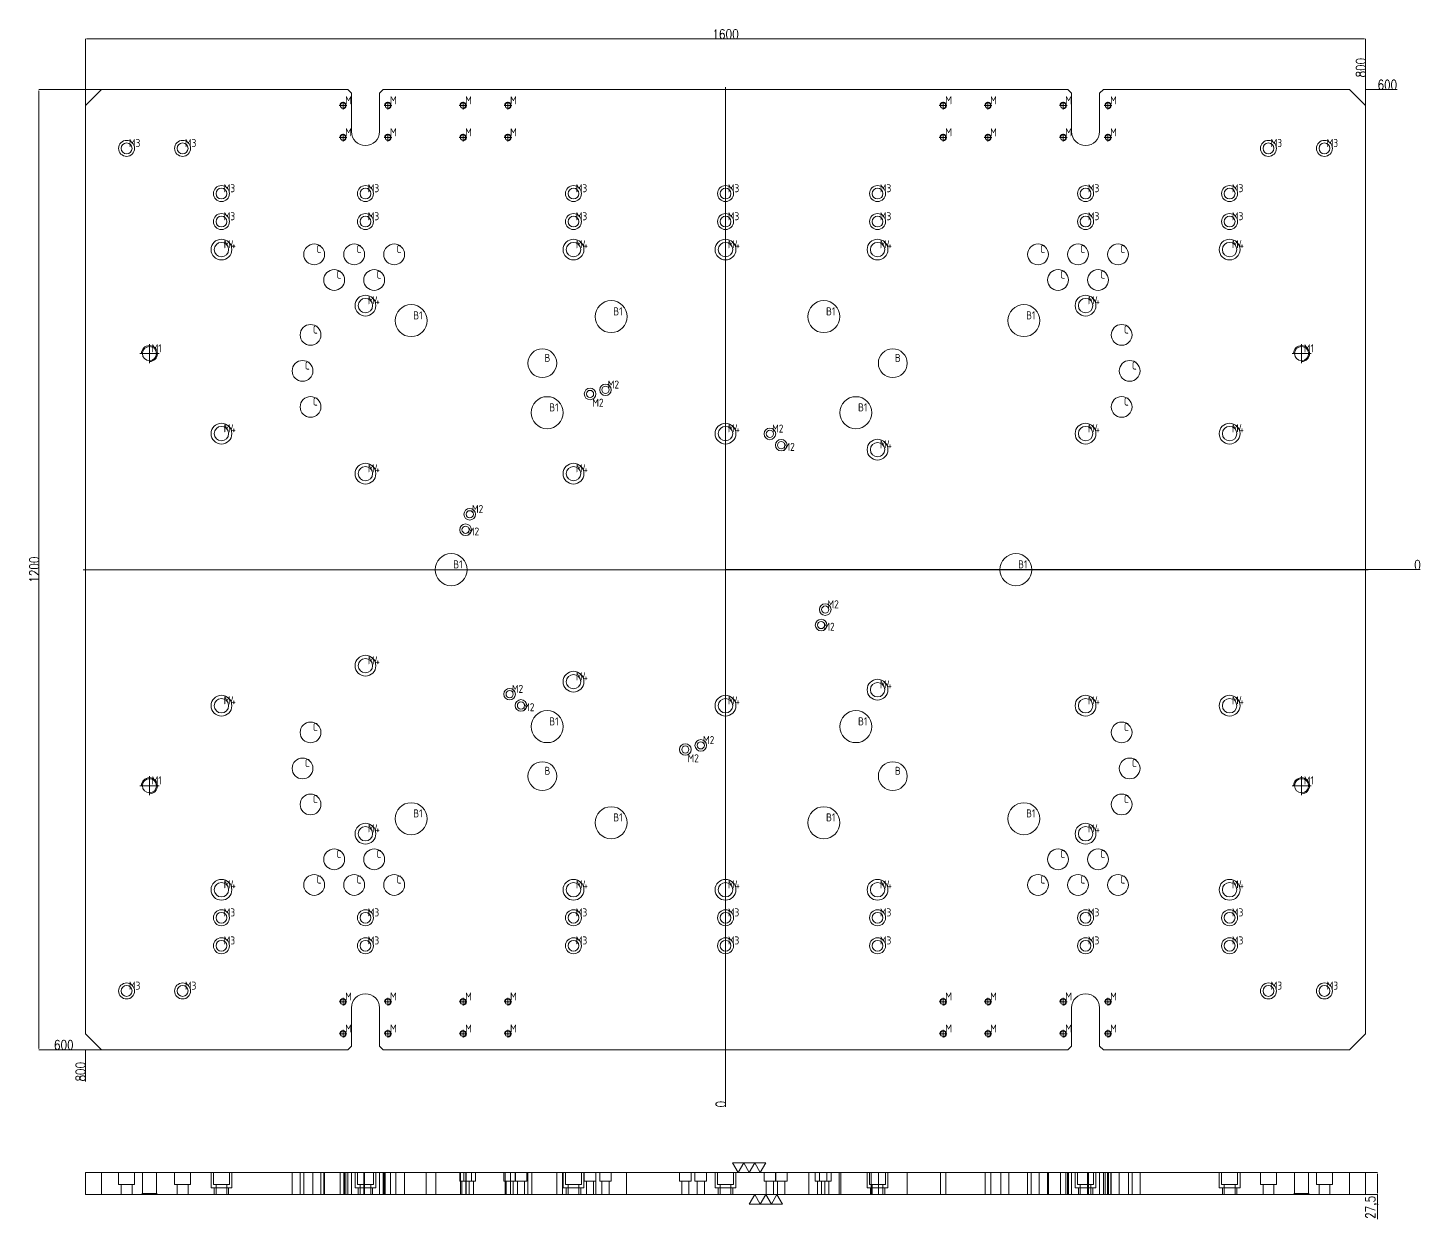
# Model space of a CAD drawing. Header units: millimetres. Extents: x 7173 to 10125, y 73436 to 75014.
# Drawn here: x 7173 to 8914, y 73436 to 74926 of the extents above; entities that cross this region are included whole.
import ezdxf

# ---------------------------------------------------------------- set-up
doc = ezdxf.new("R2010")
doc.units = ezdxf.units.MM
doc.linetypes.add('CENTER', pattern=[0])
doc.linetypes.add('DASHED', pattern=[0])
for name, color, linetype, lineweight in [('CENTER', 4, 'CENTER', 20), ('DIM', 4, 'Continuous', 20), ('U1', 241, 'Continuous', 20), ('U1_W', 1, 'Continuous', 25)]:
    doc.layers.add(name, color=color, linetype=linetype, lineweight=lineweight)
doc.styles.add('gbenor', font='gbenor.shx', dxfattribs={"bigfont": 'gbcbig.shx'})
doc.styles.add('TXT', font='txt.shx', dxfattribs={"width": 0.8, "bigfont": 'ctxt.shx'})
doc.dimstyles.new('零件', dxfattribs={"dimscale": 1.5, "dimtxt": 8, "dimasz": 1, "dimexe": 0, "dimexo": 0, "dimgap": 0, "dimtad": 1, "dimtxsty": 'TXT', "dimcen": 0, "dimclrd": 252, "dimclre": 252, "dimclrt": 4, "dimazin": 3, "dimtp": 0.001, "dimtm": 0.001, "dimtfac": 1, "dimtmove": 0, "dimatfit": 3, "dimlwd": 5, "dimlwe": 5})

# ---------------------------------------------------------------- blocks, each defined once
blk = doc.blocks.new('*D1107')
at = {"layer": 'Defpoints', "color": 0}
for p in [(8844.5, 74848.7), (8859.5, 74848.7), (8044.5, 74248.7)]:
    blk.add_point(p, dxfattribs=at)
at = {"layer": 'DIM', "color": 252, "lineweight": 5}
blk.add_line((8844.5, 74848.7), (8883.7, 74848.7), dxfattribs=at)
at = {"layer": 'DIM', "color": 4, "lineweight": 5, "insert": (8871.6, 74854.7), "char_height": 12, "attachment_point": 5, "style": 'TXT'}
blk.add_mtext('600', dxfattribs=at)
blk = doc.blocks.new('*D1108')
at = {"layer": 'Defpoints', "color": 0}
for p in [(8044.5, 74248.7), (7229.5, 73648.7), (7244.5, 73648.7)]:
    blk.add_point(p, dxfattribs=at)
at = {"layer": 'DIM', "color": 252, "lineweight": 5}
blk.add_line((7244.5, 73648.7), (7205.2, 73648.7), dxfattribs=at)
at = {"layer": 'DIM', "color": 4, "lineweight": 5, "insert": (7217.4, 73654.7), "char_height": 12, "attachment_point": 5, "style": 'TXT'}
blk.add_mtext('600', dxfattribs=at)
blk = doc.blocks.new('*D1109')
at = {"layer": 'Defpoints', "color": 0}
for p in [(8044.5, 74248.7), (7244.5, 73648.7), (7244.5, 73633.7)]:
    blk.add_point(p, dxfattribs=at)
at = {"layer": 'DIM', "color": 252, "lineweight": 5}
blk.add_line((7244.5, 73648.7), (7244.5, 73609), dxfattribs=at)
at = {"layer": 'DIM', "color": 4, "lineweight": 5, "insert": (7238.5, 73621.3), "char_height": 12, "attachment_point": 5, "rotation": 90, "style": 'TXT'}
blk.add_mtext('800', dxfattribs=at)
blk = doc.blocks.new('*D1110')
at = {"layer": 'Defpoints', "color": 0}
for p in [(8844.5, 74863.7), (8844.5, 74848.7), (8044.5, 74248.7)]:
    blk.add_point(p, dxfattribs=at)
at = {"layer": 'DIM', "color": 252, "lineweight": 5}
blk.add_line((8844.5, 74848.7), (8844.5, 74888.4), dxfattribs=at)
at = {"layer": 'DIM', "color": 4, "lineweight": 5, "insert": (8838.5, 74876), "char_height": 12, "attachment_point": 5, "rotation": 90, "style": 'TXT'}
blk.add_mtext('800', dxfattribs=at)
blk = doc.blocks.new('*D1111')
at = {"layer": 'Defpoints', "color": 0}
for p in [(8844.5, 73495.3), (8844.5, 73467.8), (8859.5, 73467.8)]:
    blk.add_point(p, dxfattribs=at)
at = {"layer": 'DIM', "color": 252, "lineweight": 5}
for p, q in [((8844.5, 73495.3), (8859.5, 73495.3)), ((8859.5, 73493.8), (8859.5, 73469.3)), ((8844.5, 73467.8), (8859.5, 73467.8)), ((8859.5, 73467.8), (8859.5, 73437.1))]:
    blk.add_line(p, q, dxfattribs=at)
at = {"layer": 'DIM', "color": 252}
for points in [[(8859.7, 73493.8), (8859.2, 73493.8), (8859.5, 73495.3)], [(8859.2, 73469.3), (8859.7, 73469.3), (8859.5, 73467.8)]]:
    blk.add_solid(points, dxfattribs=at)
at = {"layer": 'DIM', "color": 4, "lineweight": 5, "insert": (8852.3, 73451.7), "char_height": 12, "attachment_point": 5, "rotation": 90, "style": 'TXT'}
blk.add_mtext('27,5', dxfattribs=at)
blk = doc.blocks.new('*D1113')
at = {"layer": 'Defpoints', "color": 0}
for p in [(8044.5, 74248.7), (8044.5, 74248.7), (8906.1, 74248.7)]:
    blk.add_point(p, dxfattribs=at)
at = {"layer": 'DIM', "color": 252, "lineweight": 5}
blk.add_line((8044.5, 74248.7), (8912.5, 74248.7), dxfattribs=at)
at = {"layer": 'DIM', "color": 4, "lineweight": 5, "insert": (8909.3, 74254.7), "char_height": 12, "attachment_point": 5, "style": 'TXT'}
blk.add_mtext('0', dxfattribs=at)
blk = doc.blocks.new('*D1114')
at = {"layer": 'Defpoints', "color": 0}
for p in [(8044.5, 74248.7), (8044.5, 74248.7), (8044.5, 73583.8)]:
    blk.add_point(p, dxfattribs=at)
at = {"layer": 'DIM', "color": 252, "lineweight": 5}
blk.add_line((8044.5, 74248.7), (8044.5, 73577.4), dxfattribs=at)
at = {"layer": 'DIM', "color": 4, "lineweight": 5, "insert": (8038.5, 73580.6), "char_height": 12, "attachment_point": 5, "rotation": 90, "style": 'TXT'}
blk.add_mtext('0', dxfattribs=at)
blk = doc.blocks.new('*D1115')
at = {"layer": 'Defpoints', "color": 0}
for p in [(7244.5, 74911.9), (7244.5, 74814.6), (8844.5, 74814.6)]:
    blk.add_point(p, dxfattribs=at)
at = {"layer": 'DIM', "color": 252, "lineweight": 5}
for p, q in [((7244.5, 74814.6), (7244.5, 74911.9)), ((8843, 74911.9), (7246, 74911.9)), ((8844.5, 74814.6), (8844.5, 74911.9))]:
    blk.add_line(p, q, dxfattribs=at)
at = {"layer": 'DIM', "color": 252}
for points in [[(7246, 74912.1), (7246, 74911.6), (7244.5, 74911.9)], [(8843, 74911.6), (8843, 74912.1), (8844.5, 74911.9)]]:
    blk.add_solid(points, dxfattribs=at)
at = {"layer": 'DIM', "color": 4, "lineweight": 5, "insert": (8044.5, 74917.9), "char_height": 12, "attachment_point": 5, "style": 'TXT'}
blk.add_mtext('1600', dxfattribs=at)
blk = doc.blocks.new('*D1116')
at = {"layer": 'Defpoints', "color": 0}
for p in [(7264.5, 74848.7), (7186.4, 73648.7), (7295, 73648.7)]:
    blk.add_point(p, dxfattribs=at)
at = {"layer": 'DIM', "color": 252, "lineweight": 5}
for p, q in [((7264.5, 74848.7), (7186.4, 74848.7)), ((7186.4, 74847.2), (7186.4, 73650.2)), ((7295, 73648.7), (7186.4, 73648.7))]:
    blk.add_line(p, q, dxfattribs=at)
at = {"layer": 'DIM', "color": 252}
for points in [[(7186.7, 74847.2), (7186.2, 74847.2), (7186.4, 74848.7)], [(7186.2, 73650.2), (7186.7, 73650.2), (7186.4, 73648.7)]]:
    blk.add_solid(points, dxfattribs=at)
at = {"layer": 'DIM', "color": 4, "lineweight": 5, "insert": (7180.4, 74248.7), "char_height": 12, "attachment_point": 5, "rotation": 90, "style": 'TXT'}
blk.add_mtext('1200', dxfattribs=at)

msp = doc.modelspace()

# ---------------------------------------------------------------- linework, layer by layer
at = {"layer": 'CENTER', "linetype": 'CENTER', "lineweight": 5}
for p, q in [((8044.472, 73645.684), (8044.472, 74851.684)), ((7241.472, 74248.684), (8847.472, 74248.684))]:
    msp.add_line(p, q, dxfattribs=at)
at = {"layer": 'DIM', "linetype": 'Continuous', "lineweight": 5}
for points in [[(8094.874, 73507.34), (8087.946, 73495.34), (8081.018, 73507.34), (8074.089, 73495.34), (8067.161, 73507.34), (8060.233, 73495.34), (8053.305, 73507.34), (8094.874, 73507.34)], [(8074.089, 73455.84), (8081.018, 73467.84), (8087.946, 73455.84), (8094.874, 73467.84), (8101.802, 73455.84), (8108.731, 73467.84), (8115.659, 73455.84), (8074.089, 73455.84)]]:
    msp.add_lwpolyline(points, close=True, dxfattribs=at)
at = {"layer": 'U1', "color": 135, "linetype": 'Continuous', "lineweight": 5}
for p, q in [((7264.472, 73495.34), (7244.472, 73495.34)), ((7244.472, 73467.84), (7244.472, 73495.34)), ((7572.265, 73495.34), (7264.472, 73495.34)), ((7264.472, 73467.84), (7264.472, 73495.34)), ((7572.265, 73495.34), (7576.972, 73495.34)), ((7572.265, 73467.84), (7572.265, 73495.34)), ((7576.972, 73495.34), (7611.972, 73495.34)), ((7576.972, 73495.34), (7576.972, 73467.84)), ((7611.972, 73495.34), (7616.679, 73495.34)), ((7611.972, 73495.34), (7611.972, 73467.84)), ((8472.265, 73495.34), (7616.679, 73495.34)), ((7616.679, 73467.84), (7616.679, 73495.34)), ((8472.265, 73495.34), (8476.972, 73495.34)), ((8472.265, 73467.84), (8472.265, 73495.34)), ((8476.972, 73495.34), (8511.972, 73495.34)), ((8476.972, 73495.34), (8476.972, 73467.84)), ((8511.972, 73495.34), (8516.679, 73495.34)), ((8511.972, 73495.34), (8511.972, 73467.84)), ((8824.472, 73495.34), (8516.679, 73495.34)), ((8516.679, 73467.84), (8516.679, 73495.34)), ((8844.472, 73495.34), (8824.472, 73495.34)), ((8824.472, 73467.84), (8824.472, 73495.34)), ((8844.472, 73467.84), (8844.472, 73495.34)), ((7264.472, 73467.84), (7244.472, 73467.84)), ((7572.265, 73467.84), (7264.472, 73467.84)), ((7576.972, 73467.84), (7572.265, 73467.84)), ((7611.972, 73467.84), (7576.972, 73467.84)), ((7616.679, 73467.84), (7611.972, 73467.84)), ((8472.265, 73467.84), (7616.679, 73467.84)), ((8472.265, 73467.84), (8476.972, 73467.84)), ((8476.972, 73467.84), (8511.972, 73467.84)), ((8516.679, 73467.84), (8511.972, 73467.84)), ((8824.472, 73467.84), (8516.679, 73467.84)), ((8844.472, 73467.84), (8824.472, 73467.84))]:
    msp.add_line(p, q, dxfattribs=at)
at = {"layer": 'U1', "color": 31, "linetype": 'DASHED', "lineweight": 5, "ltscale": 1.645103}
for p, q in [((7285.972, 73495.34), (7285.972, 73480.34)), ((7305.972, 73480.34), (7305.972, 73495.34)), ((7355.972, 73495.34), (7355.972, 73480.34)), ((7375.972, 73480.34), (7375.972, 73495.34)), ((7401.472, 73495.34), (7401.472, 73476.34)), ((7404.472, 73495.34), (7404.472, 73480.34)), ((7424.472, 73480.34), (7424.472, 73495.34)), ((7427.472, 73476.34), (7427.472, 73495.34)), ((7502.872, 73495.34), (7502.872, 73467.84)), ((7512.872, 73495.34), (7512.872, 73467.84)), ((7517.372, 73495.34), (7517.372, 73467.84)), ((7528.872, 73467.84), (7528.872, 73495.34)), ((7538.872, 73467.84), (7538.872, 73495.34)), ((7542.372, 73495.34), (7542.372, 73467.84)), ((7543.372, 73467.84), (7543.372, 73495.34)), ((7567.372, 73495.34), (7567.372, 73467.84)), ((7568.372, 73467.84), (7568.372, 73495.34)), ((7581.472, 73495.34), (7581.472, 73476.34)), ((7584.472, 73495.34), (7584.472, 73480.34)), ((7592.372, 73495.34), (7592.372, 73467.84)), ((7593.372, 73467.84), (7593.372, 73495.34)), ((7604.472, 73480.34), (7604.472, 73495.34)), ((7607.472, 73476.34), (7607.472, 73495.34)), ((7617.372, 73495.34), (7617.372, 73467.84)), ((7618.372, 73467.84), (7618.372, 73495.34)), ((7632.531, 73495.34), (7632.531, 73467.84)), ((7643.372, 73467.84), (7643.372, 73495.34)), ((7670.531, 73467.84), (7670.531, 73495.34)), ((7682.531, 73495.34), (7682.531, 73467.84)), ((7712.371, 73495.34), (7712.371, 73484.34)), ((7726.871, 73484.34), (7712.371, 73484.34)), ((7715.121, 73484.34), (7715.121, 73467.84)), ((7717.548, 73495.34), (7717.548, 73484.34)), ((7720.298, 73484.34), (7720.298, 73467.84)), ((7720.531, 73467.84), (7720.531, 73495.34)), ((7724.121, 73467.84), (7724.121, 73484.34)), ((7726.871, 73484.34), (7726.871, 73495.34)), ((7732.048, 73484.34), (7726.871, 73484.34)), ((7729.298, 73467.84), (7729.298, 73484.34)), ((7732.048, 73484.34), (7732.048, 73495.34)), ((7767.417, 73495.34), (7767.417, 73484.34)), ((7781.559, 73484.34), (7767.417, 73484.34)), ((7770.167, 73484.34), (7770.167, 73467.84)), ((7779.167, 73467.84), (7779.167, 73484.34)), ((7781.559, 73495.34), (7781.559, 73484.34)), ((7796.059, 73484.34), (7781.559, 73484.34)), ((7781.917, 73484.34), (7781.917, 73495.34)), ((7784.309, 73484.34), (7784.309, 73467.84)), ((7793.309, 73467.84), (7793.309, 73484.34)), ((7796.059, 73484.34), (7796.059, 73495.34)), ((7797.472, 73495.34), (7797.472, 73467.84)), ((7802.531, 73495.34), (7802.531, 73467.84)), ((7833.472, 73467.84), (7833.472, 73495.34)), ((7840.531, 73467.84), (7840.531, 73495.34)), ((7841.472, 73495.34), (7841.472, 73476.34)), ((7844.472, 73495.34), (7844.472, 73480.34)), ((7864.472, 73480.34), (7864.472, 73495.34)), ((7867.472, 73476.34), (7867.472, 73495.34)), ((7867.935, 73495.34), (7867.935, 73484.34)), ((7882.435, 73484.34), (7867.935, 73484.34)), ((7870.685, 73484.34), (7870.685, 73467.84)), ((7879.685, 73467.84), (7879.685, 73484.34)), ((7882.435, 73484.34), (7882.435, 73495.34)), ((7882.531, 73495.34), (7882.531, 73467.84)), ((7887.253, 73495.34), (7887.253, 73484.34)), ((7901.753, 73484.34), (7887.253, 73484.34)), ((7890.003, 73484.34), (7890.003, 73467.84)), ((7899.003, 73467.84), (7899.003, 73484.34)), ((7901.753, 73484.34), (7901.753, 73495.34)), ((7920.531, 73467.84), (7920.531, 73495.34)), ((7986.991, 73495.34), (7986.991, 73484.34)), ((8001.491, 73484.34), (7986.991, 73484.34)), ((7989.741, 73484.34), (7989.741, 73467.84)), ((7998.741, 73467.84), (7998.741, 73484.34)), ((8001.491, 73484.34), (8001.491, 73495.34)), ((8006.31, 73495.34), (8006.31, 73484.34)), ((8020.81, 73484.34), (8006.31, 73484.34)), ((8009.06, 73484.34), (8009.06, 73467.84)), ((8018.06, 73467.84), (8018.06, 73484.34)), ((8020.81, 73484.34), (8020.81, 73495.34)), ((8031.472, 73495.34), (8031.472, 73476.34)), ((8034.472, 73495.34), (8034.472, 73480.34)), ((8054.472, 73480.34), (8054.472, 73495.34)), ((8057.472, 73476.34), (8057.472, 73495.34)), ((8092.686, 73495.34), (8092.686, 73484.34)), ((8106.828, 73484.34), (8092.686, 73484.34)), ((8095.436, 73484.34), (8095.436, 73467.84)), ((8104.436, 73467.84), (8104.436, 73484.34)), ((8106.828, 73495.34), (8106.828, 73484.34)), ((8121.328, 73484.34), (8106.828, 73484.34)), ((8107.186, 73484.34), (8107.186, 73495.34)), ((8109.578, 73484.34), (8109.578, 73467.84)), ((8118.578, 73467.84), (8118.578, 73484.34)), ((8121.328, 73484.34), (8121.328, 73495.34)), ((8148.413, 73495.34), (8148.413, 73467.84)), ((8156.697, 73495.34), (8156.697, 73484.34)), ((8171.197, 73484.34), (8156.697, 73484.34)), ((8159.447, 73484.34), (8159.447, 73467.84)), ((8161.873, 73495.34), (8161.873, 73484.34)), ((8164.623, 73484.34), (8164.623, 73467.84)), ((8168.447, 73467.84), (8168.447, 73484.34)), ((8171.197, 73484.34), (8171.197, 73495.34)), ((8176.373, 73484.34), (8171.197, 73484.34)), ((8173.623, 73467.84), (8173.623, 73484.34)), ((8176.373, 73484.34), (8176.373, 73495.34)), ((8186.413, 73467.84), (8186.413, 73495.34)), ((8188.413, 73495.34), (8188.413, 73467.84)), ((8221.472, 73495.34), (8221.472, 73476.34)), ((8224.472, 73495.34), (8224.472, 73480.34)), ((8226.413, 73467.84), (8226.413, 73495.34)), ((8235.472, 73495.34), (8235.472, 73467.84)), ((8244.472, 73480.34), (8244.472, 73495.34)), ((8247.472, 73476.34), (8247.472, 73495.34)), ((8271.472, 73467.84), (8271.472, 73495.34)), ((8388.413, 73495.34), (8388.413, 73467.84)), ((8398.413, 73495.34), (8398.413, 73467.84)), ((8422.023, 73495.34), (8422.023, 73467.84)), ((8426.413, 73467.84), (8426.413, 73495.34)), ((8436.413, 73467.84), (8436.413, 73495.34)), ((8447.023, 73495.34), (8447.023, 73467.84)), ((8448.023, 73467.84), (8448.023, 73495.34)), ((8472.023, 73495.34), (8472.023, 73467.84)), ((8473.023, 73467.84), (8473.023, 73495.34)), ((8481.472, 73495.34), (8481.472, 73476.34)), ((8484.472, 73495.34), (8484.472, 73480.34)), ((8497.023, 73495.34), (8497.023, 73467.84)), ((8498.023, 73467.84), (8498.023, 73495.34)), ((8504.472, 73480.34), (8504.472, 73495.34)), ((8507.472, 73476.34), (8507.472, 73495.34)), ((8522.023, 73495.34), (8522.023, 73467.84)), ((8523.023, 73467.84), (8523.023, 73495.34)), ((8526.523, 73495.34), (8526.523, 73467.84)), ((8536.523, 73495.34), (8536.523, 73467.84)), ((8548.023, 73467.84), (8548.023, 73495.34)), ((8552.523, 73467.84), (8552.523, 73495.34)), ((8562.523, 73467.84), (8562.523, 73495.34)), ((8661.472, 73495.34), (8661.472, 73476.34)), ((8664.472, 73495.34), (8664.472, 73480.34)), ((8684.472, 73480.34), (8684.472, 73495.34)), ((8687.472, 73476.34), (8687.472, 73495.34)), ((8712.972, 73495.34), (8712.972, 73480.34)), ((8732.972, 73480.34), (8732.972, 73495.34)), ((8782.972, 73495.34), (8782.972, 73480.34)), ((8802.972, 73480.34), (8802.972, 73495.34)), ((7305.972, 73480.34), (7285.972, 73480.34)), ((7289.222, 73480.34), (7289.222, 73467.84)), ((7302.722, 73467.84), (7302.722, 73480.34)), ((7375.972, 73480.34), (7355.972, 73480.34)), ((7359.222, 73480.34), (7359.222, 73467.84)), ((7372.722, 73467.84), (7372.722, 73480.34)), ((7427.472, 73476.34), (7401.472, 73476.34)), ((7424.472, 73480.34), (7404.472, 73480.34)), ((7405.472, 73476.34), (7405.472, 73467.84)), ((7407.722, 73480.34), (7407.722, 73467.84)), ((7421.222, 73467.84), (7421.222, 73480.34)), ((7423.472, 73467.84), (7423.472, 73476.34)), ((7607.472, 73476.34), (7581.472, 73476.34)), ((7604.472, 73480.34), (7584.472, 73480.34)), ((7585.472, 73476.34), (7585.472, 73467.84)), ((7587.722, 73480.34), (7587.722, 73467.84)), ((7601.222, 73467.84), (7601.222, 73480.34)), ((7603.472, 73467.84), (7603.472, 73476.34)), ((7867.472, 73476.34), (7841.472, 73476.34)), ((7864.472, 73480.34), (7844.472, 73480.34)), ((7845.472, 73476.34), (7845.472, 73467.84)), ((7847.722, 73480.34), (7847.722, 73467.84)), ((7861.222, 73467.84), (7861.222, 73480.34)), ((7863.472, 73467.84), (7863.472, 73476.34)), ((8057.472, 73476.34), (8031.472, 73476.34)), ((8054.472, 73480.34), (8034.472, 73480.34)), ((8035.472, 73476.34), (8035.472, 73467.84)), ((8037.722, 73480.34), (8037.722, 73467.84)), ((8051.222, 73467.84), (8051.222, 73480.34)), ((8053.472, 73467.84), (8053.472, 73476.34)), ((8247.472, 73476.34), (8221.472, 73476.34)), ((8244.472, 73480.34), (8224.472, 73480.34)), ((8225.472, 73476.34), (8225.472, 73467.84)), ((8227.722, 73480.34), (8227.722, 73467.84)), ((8241.222, 73467.84), (8241.222, 73480.34)), ((8243.472, 73467.84), (8243.472, 73476.34)), ((8507.472, 73476.34), (8481.472, 73476.34)), ((8504.472, 73480.34), (8484.472, 73480.34)), ((8485.472, 73476.34), (8485.472, 73467.84)), ((8487.722, 73480.34), (8487.722, 73467.84)), ((8501.222, 73467.84), (8501.222, 73480.34)), ((8503.472, 73467.84), (8503.472, 73476.34)), ((8687.472, 73476.34), (8661.472, 73476.34)), ((8684.472, 73480.34), (8664.472, 73480.34)), ((8665.472, 73476.34), (8665.472, 73467.84)), ((8667.722, 73480.34), (8667.722, 73467.84)), ((8681.222, 73467.84), (8681.222, 73480.34)), ((8683.472, 73467.84), (8683.472, 73476.34)), ((8732.972, 73480.34), (8712.972, 73480.34)), ((8716.222, 73480.34), (8716.222, 73467.84)), ((8729.722, 73467.84), (8729.722, 73480.34)), ((8802.972, 73480.34), (8782.972, 73480.34)), ((8786.222, 73480.34), (8786.222, 73467.84)), ((8799.722, 73467.84), (8799.722, 73480.34))]:
    msp.add_line(p, q, dxfattribs=at)
at = {"layer": 'U1', "color": 5, "linetype": 'DASHED', "lineweight": 5, "ltscale": 1.645103}
for p, q in [((7315.719, 73495.34), (7315.719, 73469.087)), ((7333.225, 73469.087), (7333.225, 73495.34)), ((7563.072, 73495.34), (7563.072, 73467.84)), ((7569.872, 73467.84), (7569.872, 73495.34)), ((7619.072, 73495.34), (7619.072, 73467.84)), ((7625.872, 73467.84), (7625.872, 73495.34)), ((7713.072, 73495.34), (7713.072, 73467.84)), ((7719.872, 73467.84), (7719.872, 73495.34)), ((7769.072, 73495.34), (7769.072, 73467.84)), ((7775.872, 73467.84), (7775.872, 73495.34)), ((8313.072, 73495.34), (8313.072, 73467.84)), ((8319.872, 73467.84), (8319.872, 73495.34)), ((8369.072, 73495.34), (8369.072, 73467.84)), ((8375.872, 73467.84), (8375.872, 73495.34)), ((8463.072, 73495.34), (8463.072, 73467.84)), ((8469.872, 73467.84), (8469.872, 73495.34)), ((8519.072, 73495.34), (8519.072, 73467.84)), ((8525.872, 73467.84), (8525.872, 73495.34)), ((8755.719, 73495.34), (8755.719, 73469.087)), ((8773.225, 73469.087), (8773.225, 73495.34)), ((7315.719, 73469.087), (7314.472, 73467.84)), ((7315.719, 73469.087), (7333.225, 73469.087)), ((7334.472, 73467.84), (7333.225, 73469.087)), ((8755.719, 73469.087), (8754.472, 73467.84)), ((8773.225, 73469.087), (8755.719, 73469.087)), ((8774.472, 73467.84), (8773.225, 73469.087))]:
    msp.add_line(p, q, dxfattribs=at)
at = {"layer": 'U1', "color": 135, "linetype": 'Continuous', "lineweight": 5}
msp.add_lwpolyline([(7616.679, 74848.684), (8472.265, 74848.684), (8476.972, 74843.977), (8476.972, 74796.184, 1), (8511.972, 74796.184), (8511.972, 74843.977), (8516.679, 74848.684), (8824.472, 74848.684), (8844.472, 74828.684), (8844.472, 73668.684), (8824.472, 73648.684), (8516.679, 73648.684), (8511.972, 73653.391), (8511.972, 73701.184, 1), (8476.972, 73701.184), (8476.972, 73653.391), (8472.265, 73648.684), (7616.679, 73648.684), (7611.972, 73653.391), (7611.972, 73701.184, 1), (7576.972, 73701.184), (7576.972, 73653.391), (7572.265, 73648.684), (7264.472, 73648.684), (7244.472, 73668.684), (7244.472, 74828.684), (7264.472, 74848.684), (7572.265, 74848.684), (7576.972, 74843.977), (7576.972, 74796.184, 1), (7611.972, 74796.184), (7611.972, 74843.977)], format="xyb", close=True, dxfattribs=at)
at = {"layer": 'U1', "color": 42, "linetype": 'Continuous', "lineweight": 5}
for centre, radius in [((7566.472, 74828.684), 3.4), ((7622.472, 74828.684), 3.4), ((7716.472, 74828.684), 3.4), ((7772.472, 74828.684), 3.4), ((8316.472, 74828.684), 3.4), ((8372.472, 74828.684), 3.4), ((8466.472, 74828.684), 3.4), ((8522.472, 74828.684), 3.4), ((7566.472, 74788.684), 3.4), ((7622.472, 74788.684), 3.4), ((7716.472, 74788.684), 3.4), ((7772.472, 74788.684), 3.4), ((8316.472, 74788.684), 3.4), ((8372.472, 74788.684), 3.4), ((8466.472, 74788.684), 3.4), ((8522.472, 74788.684), 3.4), ((7295.972, 74775.182), 10), ((7295.972, 74775.182), 6.75), ((7365.972, 74775.182), 10), ((7365.972, 74775.182), 6.75), ((8722.972, 74775.182), 10), ((8722.972, 74775.182), 6.75), ((8792.972, 74775.182), 10), ((8792.972, 74775.182), 6.75), ((7414.472, 74718.682), 10), ((7414.472, 74718.682), 6.75), ((7594.472, 74718.682), 10), ((7594.472, 74718.682), 6.75), ((7854.472, 74718.682), 10), ((7854.472, 74718.682), 6.75), ((8044.472, 74718.682), 10), ((8044.472, 74718.682), 6.75), ((8234.472, 74718.682), 10), ((8234.472, 74718.682), 6.75), ((8494.472, 74718.682), 10), ((8494.472, 74718.682), 6.75), ((8674.472, 74718.682), 10), ((8674.472, 74718.682), 6.75), ((7414.472, 74683.682), 10), ((7414.472, 74683.682), 6.75), ((7594.472, 74683.682), 10), ((7594.472, 74683.682), 6.75), ((7854.472, 74683.682), 10), ((7854.472, 74683.682), 6.75), ((8044.472, 74683.682), 10), ((8044.472, 74683.682), 6.75), ((8234.472, 74683.682), 10), ((8234.472, 74683.682), 6.75), ((8494.472, 74683.682), 10), ((8494.472, 74683.682), 6.75), ((8674.472, 74683.682), 10), ((8674.472, 74683.682), 6.75), ((7414.472, 74648.682), 13), ((7414.472, 74648.682), 9), ((7530.372, 74642.682), 13), ((7580.372, 74642.682), 13), ((7630.372, 74642.682), 13), ((7854.472, 74648.682), 13), ((7854.472, 74648.682), 9), ((8044.472, 74648.682), 13), ((8044.472, 74648.682), 9), ((8234.472, 74648.682), 13), ((8234.472, 74648.682), 9), ((8435.023, 74642.682), 13), ((8485.023, 74642.682), 13), ((8535.023, 74642.682), 13), ((8674.472, 74648.682), 13), ((8674.472, 74648.682), 9), ((7555.372, 74610.682), 13), ((7605.372, 74610.682), 13), ((8460.023, 74610.682), 13), ((8510.023, 74610.682), 13), ((7594.472, 74578.682), 13), ((7594.472, 74578.682), 9), ((7651.531, 74559.872), 20), ((7901.531, 74564.872), 20), ((8167.413, 74564.872), 20), ((8417.413, 74559.872), 20), ((8494.472, 74578.682), 13), ((8494.472, 74578.682), 9), ((7525.872, 74542.058), 13), ((8539.523, 74542.058), 13), ((7324.472, 74518.684), 8.753), ((8764.472, 74518.684), 8.753), ((7515.872, 74497.058), 13), ((7815.472, 74506.682), 18), ((8253.472, 74506.682), 18), ((8549.523, 74497.058), 13), ((7875.185, 74468.257), 7.25), ((7894.503, 74473.433), 7.25), ((7894.503, 74473.433), 4.5), ((7525.872, 74452.058), 13), ((7821.531, 74444.872), 20), ((7875.185, 74468.257), 4.5), ((8207.413, 74444.872), 20), ((8539.523, 74452.058), 13), ((7414.472, 74418.682), 13), ((7414.472, 74418.682), 9), ((8044.472, 74418.682), 13), ((8044.472, 74418.682), 9), ((8099.936, 74418.388), 7.25), ((8099.936, 74418.388), 4.5), ((8494.472, 74418.682), 13), ((8494.472, 74418.682), 9), ((8674.472, 74418.682), 13), ((8674.472, 74418.682), 9), ((8114.078, 74404.246), 7.25), ((8114.078, 74404.246), 4.5), ((8234.472, 74398.682), 13), ((8234.472, 74398.682), 9), ((7594.472, 74368.682), 13), ((7594.472, 74368.682), 9), ((7854.472, 74368.682), 13), ((7854.472, 74368.682), 9), ((7724.798, 74317.87), 7.25), ((7724.798, 74317.87), 4.5), ((7719.621, 74298.551), 7.25), ((7719.621, 74298.551), 4.5), ((7701.531, 74248.682), 20), ((8407.413, 74248.682), 20), ((8169.123, 74198.813), 7.25), ((8169.123, 74198.813), 4.5), ((8163.947, 74179.495), 7.25), ((8163.947, 74179.495), 4.5), ((7594.472, 74128.682), 13), ((7594.472, 74128.682), 9), ((7854.472, 74108.682), 13), ((7854.472, 74108.682), 9), ((8234.472, 74098.682), 13), ((7774.667, 74093.119), 7.25), ((7774.667, 74093.119), 4.5), ((8234.472, 74098.682), 9), ((7414.472, 74078.682), 13), ((7414.472, 74078.682), 9), ((7788.809, 74078.977), 7.25), ((7788.809, 74078.977), 4.5), ((8044.472, 74078.682), 13), ((8044.472, 74078.682), 9), ((8494.472, 74078.682), 13), ((8494.472, 74078.682), 9), ((8674.472, 74078.682), 13), ((8674.472, 74078.682), 9), ((7525.872, 74045.307), 13), ((7821.531, 74052.492), 20), ((8207.413, 74052.492), 20), ((8539.523, 74045.307), 13), ((7994.241, 74023.931), 7.25), ((7994.241, 74023.931), 4.5), ((8013.56, 74029.108), 7.25), ((8013.56, 74029.108), 4.5), ((7515.872, 74000.307), 13), ((7815.472, 73990.682), 18), ((8253.472, 73990.682), 18), ((8549.523, 74000.307), 13), ((7324.472, 73978.684), 8.753), ((8764.472, 73978.684), 8.753), ((7525.872, 73955.307), 13), ((7651.531, 73937.492), 20), ((7901.531, 73932.492), 20), ((8167.413, 73932.492), 20), ((8417.413, 73937.492), 20), ((8539.523, 73955.307), 13), ((7594.472, 73918.682), 13), ((7594.472, 73918.682), 9), ((8494.472, 73918.682), 13), ((8494.472, 73918.682), 9), ((7555.372, 73886.682), 13), ((7605.372, 73886.682), 13), ((8460.023, 73886.682), 13), ((8510.023, 73886.682), 13), ((7530.372, 73854.682), 13), ((7580.372, 73854.682), 13), ((7630.372, 73854.682), 13), ((8435.023, 73854.682), 13), ((8485.023, 73854.682), 13), ((8535.023, 73854.682), 13), ((7414.472, 73848.682), 13), ((7414.472, 73848.682), 9), ((7854.472, 73848.682), 13), ((7854.472, 73848.682), 9), ((8044.472, 73848.682), 13), ((8044.472, 73848.682), 9), ((8234.472, 73848.682), 13), ((8234.472, 73848.682), 9), ((8674.472, 73848.682), 13), ((8674.472, 73848.682), 9), ((7414.472, 73813.682), 10), ((7414.472, 73813.682), 6.75), ((7594.472, 73813.682), 10), ((7594.472, 73813.682), 6.75), ((7854.472, 73813.682), 10), ((7854.472, 73813.682), 6.75), ((8044.472, 73813.682), 10), ((8044.472, 73813.682), 6.75), ((8234.472, 73813.682), 10), ((8234.472, 73813.682), 6.75), ((8494.472, 73813.682), 10), ((8494.472, 73813.682), 6.75), ((8674.472, 73813.682), 10), ((8674.472, 73813.682), 6.75), ((7414.472, 73778.682), 10), ((7414.472, 73778.682), 6.75), ((7594.472, 73778.682), 10), ((7594.472, 73778.682), 6.75), ((7854.472, 73778.682), 10), ((7854.472, 73778.682), 6.75), ((8044.472, 73778.682), 10), ((8044.472, 73778.682), 6.75), ((8234.472, 73778.682), 10), ((8234.472, 73778.682), 6.75), ((8494.472, 73778.682), 10), ((8494.472, 73778.682), 6.75), ((8674.472, 73778.682), 10), ((8674.472, 73778.682), 6.75), ((7295.972, 73722.182), 10), ((7295.972, 73722.182), 6.75), ((7365.972, 73722.182), 10), ((7365.972, 73722.182), 6.75), ((8722.972, 73722.182), 10), ((8722.972, 73722.182), 6.75), ((8792.972, 73722.182), 10), ((8792.972, 73722.182), 6.75), ((7566.472, 73708.684), 3.4), ((7622.472, 73708.684), 3.4), ((7716.472, 73708.684), 3.4), ((7772.472, 73708.684), 3.4), ((8316.472, 73708.684), 3.4), ((8372.472, 73708.684), 3.4), ((8466.472, 73708.684), 3.4), ((8522.472, 73708.684), 3.4), ((7566.472, 73668.684), 3.4), ((7622.472, 73668.684), 3.4), ((7716.472, 73668.684), 3.4), ((7772.472, 73668.684), 3.4), ((8316.472, 73668.684), 3.4), ((8372.472, 73668.684), 3.4), ((8466.472, 73668.684), 3.4), ((8522.472, 73668.684), 3.4)]:
    msp.add_circle(centre, radius, dxfattribs=at)
for centre in [(7566.472, 74828.684), (7622.472, 74828.684), (7716.472, 74828.684), (7772.472, 74828.684), (8316.472, 74828.684), (8372.472, 74828.684), (8466.472, 74828.684), (8522.472, 74828.684), (7566.472, 74788.684), (7622.472, 74788.684), (7716.472, 74788.684), (7772.472, 74788.684), (8316.472, 74788.684), (8372.472, 74788.684), (8466.472, 74788.684), (8522.472, 74788.684), (7566.472, 73708.684), (7622.472, 73708.684), (7716.472, 73708.684), (7772.472, 73708.684), (8316.472, 73708.684), (8372.472, 73708.684), (8466.472, 73708.684), (8522.472, 73708.684), (7566.472, 73668.684), (7622.472, 73668.684), (7716.472, 73668.684), (7772.472, 73668.684), (8316.472, 73668.684), (8372.472, 73668.684), (8466.472, 73668.684), (8522.472, 73668.684)]:
    msp.add_arc(centre, 4, 270, 180, dxfattribs=at)
at = {"layer": 'U1', "color": 30, "linetype": 'DASHED', "lineweight": 5, "ltscale": 1.645103}
for centre in [(7324.472, 74518.684), (8764.472, 74518.684), (7324.472, 73978.684), (8764.472, 73978.684)]:
    msp.add_arc(centre, 10, 270, 180, dxfattribs=at)
at = {"layer": 'U1_W', "color": 1, "linetype": 'CENTER', "lineweight": 5, "ltscale": 1.645103}
for p, q in [((7561.672, 74828.684), (7571.272, 74828.684)), ((7566.472, 74823.884), (7566.472, 74833.484)), ((7617.672, 74828.684), (7627.272, 74828.684)), ((7622.472, 74823.884), (7622.472, 74833.484)), ((7711.672, 74828.684), (7721.272, 74828.684)), ((7716.472, 74823.884), (7716.472, 74833.484)), ((7767.672, 74828.684), (7777.272, 74828.684)), ((7772.472, 74823.884), (7772.472, 74833.484)), ((8311.672, 74828.684), (8321.272, 74828.684)), ((8316.472, 74823.884), (8316.472, 74833.484)), ((8367.672, 74828.684), (8377.272, 74828.684)), ((8372.472, 74823.884), (8372.472, 74833.484)), ((8461.672, 74828.684), (8471.272, 74828.684)), ((8466.472, 74823.884), (8466.472, 74833.484)), ((8517.672, 74828.684), (8527.272, 74828.684)), ((8522.472, 74823.884), (8522.472, 74833.484)), ((7561.672, 74788.684), (7571.272, 74788.684)), ((7566.472, 74783.884), (7566.472, 74793.484)), ((7617.672, 74788.684), (7627.272, 74788.684)), ((7622.472, 74783.884), (7622.472, 74793.484)), ((7711.672, 74788.684), (7721.272, 74788.684)), ((7716.472, 74783.884), (7716.472, 74793.484)), ((7767.672, 74788.684), (7777.272, 74788.684)), ((7772.472, 74783.884), (7772.472, 74793.484)), ((8311.672, 74788.684), (8321.272, 74788.684)), ((8316.472, 74783.884), (8316.472, 74793.484)), ((8367.672, 74788.684), (8377.272, 74788.684)), ((8372.472, 74783.884), (8372.472, 74793.484)), ((8461.672, 74788.684), (8471.272, 74788.684)), ((8466.472, 74783.884), (8466.472, 74793.484)), ((8517.672, 74788.684), (8527.272, 74788.684)), ((8522.472, 74783.884), (8522.472, 74793.484)), ((7324.472, 74506.684), (7324.472, 74530.684)), ((8764.472, 74506.684), (8764.472, 74530.684)), ((7312.472, 74518.684), (7336.472, 74518.684)), ((8752.472, 74518.684), (8776.472, 74518.684)), ((7324.472, 73966.684), (7324.472, 73990.684)), ((8764.472, 73966.684), (8764.472, 73990.684)), ((7312.472, 73978.684), (7336.472, 73978.684)), ((8752.472, 73978.684), (8776.472, 73978.684)), ((7561.672, 73708.684), (7571.272, 73708.684)), ((7566.472, 73703.884), (7566.472, 73713.484)), ((7617.672, 73708.684), (7627.272, 73708.684)), ((7622.472, 73703.884), (7622.472, 73713.484)), ((7711.672, 73708.684), (7721.272, 73708.684)), ((7716.472, 73703.884), (7716.472, 73713.484)), ((7767.672, 73708.684), (7777.272, 73708.684)), ((7772.472, 73703.884), (7772.472, 73713.484)), ((8311.672, 73708.684), (8321.272, 73708.684)), ((8316.472, 73703.884), (8316.472, 73713.484)), ((8367.672, 73708.684), (8377.272, 73708.684)), ((8372.472, 73703.884), (8372.472, 73713.484)), ((8461.672, 73708.684), (8471.272, 73708.684)), ((8466.472, 73703.884), (8466.472, 73713.484)), ((8517.672, 73708.684), (8527.272, 73708.684)), ((8522.472, 73703.884), (8522.472, 73713.484)), ((7561.672, 73668.684), (7571.272, 73668.684)), ((7566.472, 73663.884), (7566.472, 73673.484)), ((7617.672, 73668.684), (7627.272, 73668.684)), ((7622.472, 73663.884), (7622.472, 73673.484)), ((7711.672, 73668.684), (7721.272, 73668.684)), ((7716.472, 73663.884), (7716.472, 73673.484)), ((7767.672, 73668.684), (7777.272, 73668.684)), ((7772.472, 73663.884), (7772.472, 73673.484)), ((8311.672, 73668.684), (8321.272, 73668.684)), ((8316.472, 73663.884), (8316.472, 73673.484)), ((8367.672, 73668.684), (8377.272, 73668.684)), ((8372.472, 73663.884), (8372.472, 73673.484)), ((8461.672, 73668.684), (8471.272, 73668.684)), ((8466.472, 73663.884), (8466.472, 73673.484)), ((8517.672, 73668.684), (8527.272, 73668.684)), ((8522.472, 73663.884), (8522.472, 73673.484))]:
    msp.add_line(p, q, dxfattribs=at)

# ---------------------------------------------------------------- texts
at = {"layer": 'DIM', "color": 4, "lineweight": 5, "style": 'gbenor'}
for s, p in [('M', (7569.192, 74830.295)), ('M', (7625.192, 74830.295)), ('M', (7719.192, 74830.295)), ('M', (7775.192, 74830.295)), ('M', (8319.192, 74830.295)), ('M', (8375.192, 74830.295)), ('M', (8469.192, 74830.295)), ('M', (8525.192, 74830.295)), ('M', (7569.192, 74790.295)), ('M', (7625.192, 74790.295)), ('M', (7719.192, 74790.295)), ('M', (7775.192, 74790.295)), ('M', (8319.192, 74790.295)), ('M', (8375.192, 74790.295)), ('M', (8469.192, 74790.295)), ('M', (8525.192, 74790.295)), ('M3', (7298.812, 74776.853)), ('M3', (7368.812, 74776.853)), ('M3', (8725.812, 74776.853)), ('M3', (8795.812, 74776.853)), ('M3', (7417.312, 74720.353)), ('M3', (7597.312, 74720.353)), ('M3', (7857.312, 74720.353)), ('M3', (8047.312, 74720.353)), ('M3', (8237.312, 74720.353)), ('M3', (8497.312, 74720.353)), ('M3', (8677.312, 74720.353)), ('M3', (7417.312, 74685.353)), ('M3', (7597.312, 74685.353)), ('M3', (7857.312, 74685.353)), ('M3', (8047.312, 74685.353)), ('M3', (8237.312, 74685.353)), ('M3', (8497.312, 74685.353)), ('M3', (8677.312, 74685.353)), ('M4', (7417.372, 74650.383)), ('C', (7533.271, 74644.383)), ('C', (7583.271, 74644.383)), ('C', (7633.271, 74644.383)), ('M4', (7857.372, 74650.383)), ('M4', (8047.372, 74650.383)), ('M4', (8237.372, 74650.383)), ('C', (8437.923, 74644.383)), ('C', (8487.923, 74644.383)), ('C', (8537.923, 74644.383)), ('M4', (8677.372, 74650.383)), ('C', (7558.271, 74612.383)), ('C', (7608.271, 74612.383)), ('C', (8462.923, 74612.383)), ('C', (8512.923, 74612.383)), ('M4', (7597.372, 74580.383)), ('M4', (8497.372, 74580.383)), ('B1', (7654.277, 74561.496)), ('B1', (7904.277, 74566.496)), ('B1', (8170.159, 74566.496)), ('B1', (8420.159, 74561.496)), ('C', (7528.772, 74543.758)), ('C', (8542.422, 74543.758)), ('M1', (7327.312, 74520.355)), ('M1', (8767.312, 74520.355)), ('B', (7818.218, 74508.306)), ('B', (8256.218, 74508.306)), ('C', (7518.772, 74498.758)), ('C', (8552.422, 74498.758)), ('M2', (7897.288, 74475.077)), ('C', (7528.772, 74453.758)), ('M2', (7877.969, 74452.351)), ('C', (8542.422, 74453.758)), ('B1', (7824.277, 74446.496)), ('B1', (8210.159, 74446.496)), ('M4', (7417.372, 74420.383)), ('M4', (8047.372, 74420.383)), ('M2', (8102.72, 74420.032)), ('M4', (8497.372, 74420.383)), ('M4', (8677.372, 74420.383)), ('M2', (8116.863, 74397.114)), ('M4', (8237.372, 74400.383)), ('M4', (7597.372, 74370.383)), ('M4', (7857.372, 74370.383)), ('M2', (7727.582, 74319.514)), ('M2', (7722.406, 74291.42)), ('B1', (7704.277, 74250.306)), ('B1', (8410.159, 74250.306)), ('M2', (8171.908, 74200.457)), ('M2', (8166.732, 74172.363)), ('M4', (7597.372, 74130.383)), ('M4', (7857.372, 74110.383)), ('M4', (8237.372, 74100.383)), ('M2', (7777.451, 74094.763)), ('M4', (7417.372, 74080.383)), ('M2', (7791.594, 74071.845)), ('M4', (8047.372, 74080.383)), ('M4', (8497.372, 74080.383)), ('M4', (8677.372, 74080.383)), ('C', (7528.772, 74047.008)), ('B1', (7824.277, 74054.116)), ('B1', (8210.159, 74054.116)), ('C', (8542.422, 74047.008)), ('M2', (8016.345, 74030.751)), ('C', (7518.772, 74002.008)), ('M2', (7997.026, 74008.025)), ('C', (8552.422, 74002.008)), ('M1', (7327.312, 73980.355)), ('B', (7818.218, 73992.306)), ('B', (8256.218, 73992.306)), ('M1', (8767.312, 73980.355)), ('C', (7528.772, 73957.008)), ('C', (8542.422, 73957.008)), ('B1', (7654.277, 73939.116)), ('B1', (7904.277, 73934.116)), ('B1', (8170.159, 73934.116)), ('B1', (8420.159, 73939.116)), ('M4', (7597.372, 73920.383)), ('M4', (8497.372, 73920.383)), ('C', (7558.271, 73888.383)), ('C', (7608.271, 73888.383)), ('C', (8462.923, 73888.383)), ('C', (8512.923, 73888.383)), ('C', (7533.271, 73856.383)), ('C', (7583.271, 73856.383)), ('C', (7633.271, 73856.383)), ('C', (8437.923, 73856.383)), ('C', (8487.923, 73856.383)), ('C', (8537.923, 73856.383)), ('M4', (7417.372, 73850.383)), ('M4', (7857.372, 73850.383)), ('M4', (8047.372, 73850.383)), ('M4', (8237.372, 73850.383)), ('M4', (8677.372, 73850.383)), ('M3', (7417.312, 73815.353)), ('M3', (7597.312, 73815.353)), ('M3', (7857.312, 73815.353)), ('M3', (8047.312, 73815.353)), ('M3', (8237.312, 73815.353)), ('M3', (8497.312, 73815.353)), ('M3', (8677.312, 73815.353)), ('M3', (7417.312, 73780.353)), ('M3', (7597.312, 73780.353)), ('M3', (7857.312, 73780.353)), ('M3', (8047.312, 73780.353)), ('M3', (8237.312, 73780.353)), ('M3', (8497.312, 73780.353)), ('M3', (8677.312, 73780.353)), ('M3', (7298.812, 73723.853)), ('M3', (7368.812, 73723.853)), ('M3', (8725.812, 73723.853)), ('M3', (8795.812, 73723.853)), ('M', (7569.192, 73710.295)), ('M', (7625.192, 73710.295)), ('M', (7719.192, 73710.295)), ('M', (7775.192, 73710.295)), ('M', (8319.192, 73710.295)), ('M', (8375.192, 73710.295)), ('M', (8469.192, 73710.295)), ('M', (8525.192, 73710.295)), ('M', (7569.192, 73670.295)), ('M', (7625.192, 73670.295)), ('M', (7719.192, 73670.295)), ('M', (7775.192, 73670.295)), ('M', (8319.192, 73670.295)), ('M', (8375.192, 73670.295)), ('M', (8469.192, 73670.295)), ('M', (8525.192, 73670.295))]:
    msp.add_text(s, height=10, dxfattribs=at).set_placement(p)

# ---------------------------------------------------------------- dimensions: what is measured, and where the dimension line sits
at = {"layer": 'DIM', "lineweight": 5}
dim = msp.add_linear_dim(base=(7244.472, 74911.888), p1=(8844.472, 74814.552), p2=(7244.472, 74814.552), dimstyle='零件', dxfattribs=at)
dim.commit()
dim.dimension.update_dxf_attribs({"geometry": '*D1115', "text_midpoint": (8044.472, 74917.888)})
for feature_location, offset, dtype, origin, picture, middle in [((8844.472, 74848.684), (0, 15), 1, (8044.472, 74248.684), '*D1110', (8838.472, 74876.027)), ((8844.472, 74848.684), (15, 0), 0, (8044.472, 74248.684), '*D1107', (8871.587, 74854.684)), ((7244.472, 73648.684), (-15, 0), 0, (8044.472, 74248.684), '*D1108', (7217.358, 73654.684)), ((7244.472, 73648.684), (0, -15), 1, (8044.472, 74248.684), '*D1109', (7238.472, 73621.341)), ((8044.472313568, 74248.684333887), (0, -664.837659528), 1, (8044.472313568, 74248.684333887), '*D1114', (8038.472313568, 73580.646674359)), ((8044.472313568, 74248.684333887), (861.628749506, 0), 0, (8044.472313568, 74248.684333887), '*D1113', (8909.301063074, 74254.684333887))]:
    dim = msp.add_ordinate_dim(feature_location=feature_location, offset=offset, dtype=dtype, origin=origin, dimstyle='零件', dxfattribs=at)
    dim.commit()
    dim.dimension.update_dxf_attribs({"geometry": picture, "text_midpoint": middle})
for base, p1, p2, picture, middle in [((7186.433, 73648.684), (7264.472, 74848.684), (7294.965, 73648.684), '*D1116', (7180.433, 74248.684)), ((8859.472, 73467.84), (8844.472, 73495.34), (8844.472, 73467.84), '*D1111', (8852.329, 73451.711))]:
    dim = msp.add_linear_dim(base=base, p1=p1, p2=p2, angle=90, dimstyle='零件', dxfattribs=at)
    dim.commit()
    dim.dimension.update_dxf_attribs({"geometry": picture, "text_midpoint": middle})

doc.saveas('drawing.dxf')
